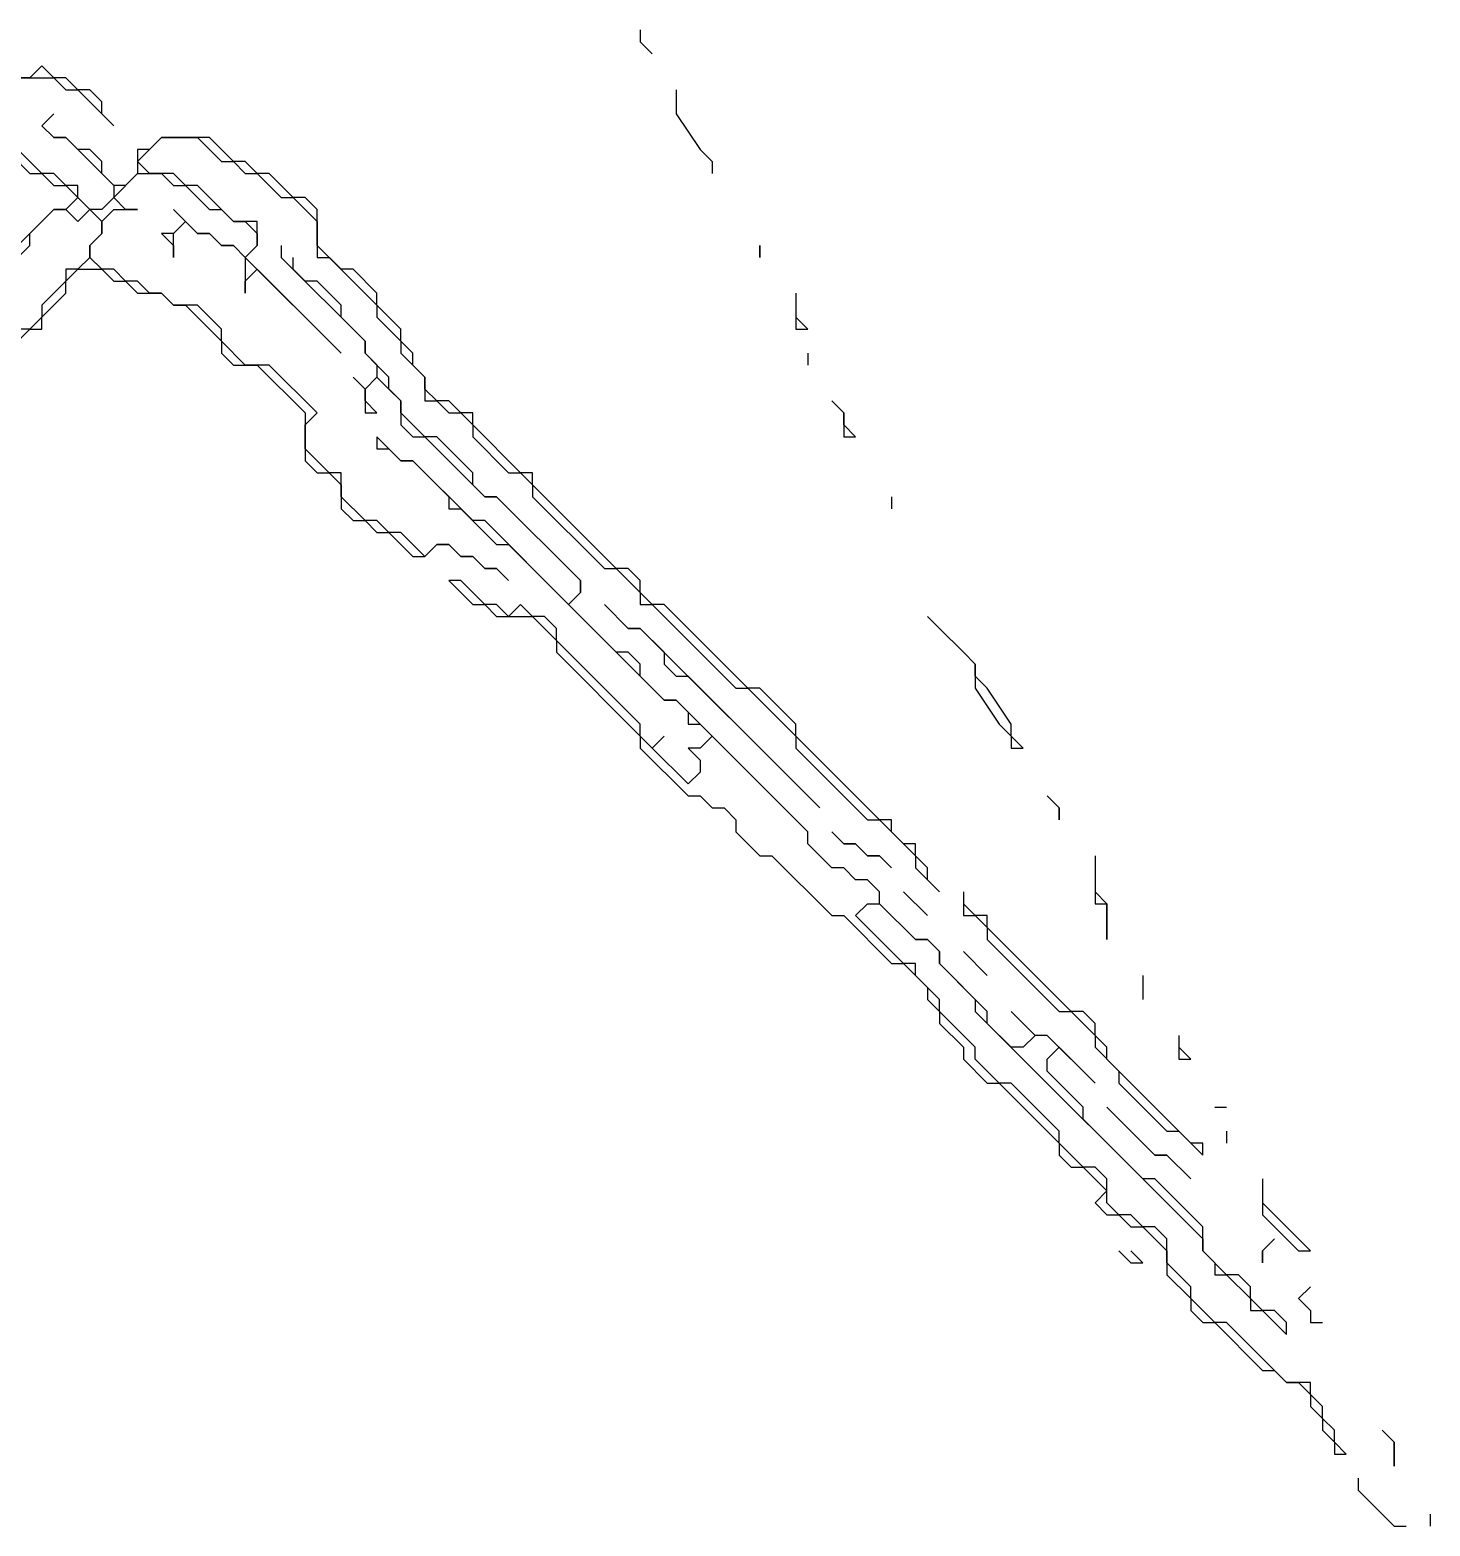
# Model space of a CAD drawing. Header units: metres. Extents: x 76363 to 76886, y 81203 to 81673.
# Drawn here: x 76771.4 to 76818.2, y 81535.4 to 81585.4 of the extents above; entities that cross this region are included whole.
import ezdxf

# ---------------------------------------------------------------- set-up
doc = ezdxf.new("R2010")
doc.units = ezdxf.units.M

msp = doc.modelspace()

# ---------------------------------------------------------------- linework, layer by layer
for points in [[(76791.8, 81585.4, 230.05), (76791.8, 81585, 230.03), (76792.2, 81584.6, 230.01), (76792.2, 81584.6, 230.01), (76791.8, 81585, 230.03)], [(76768.6, 81584.6, 229.64), (76768.2, 81584.2, 229.62), (76766.6, 81584.2, 229.7), (76768.2, 81584.2, 229.62), (76768.6, 81584.6, 229.64), (76769, 81584.2, 229.615), (76770.6, 81584.2, 229.572), (76771, 81583.8, 229.66), (76772.2, 81583.8, 229.59), (76772.6, 81583.4, 229.68), (76773, 81583.4, 229.65), (76774.2, 81582.2, 229.81), (76773.8, 81582.6, 229.78), (76773.8, 81583, 229.74), (76773.4, 81583.4, 229.72), (76773, 81583.4, 229.65), (76772.6, 81583.8, 229.59), (76772.2, 81583.8, 229.59), (76771.8, 81584.2, 229.565), (76771.4, 81583.8, 229.66), (76771, 81583.8, 229.66), (76770.6, 81584.2, 229.572), (76769, 81584.2, 229.615)], [(76793, 81583.4, 230.083), (76793, 81582.6, 230.08), (76793.8, 81581.4, 230.16), (76794.2, 81581, 230.23), (76794.2, 81580.6, 230.175)], [(76772.2, 81582.6, 229.99), (76771.8, 81582.2, 230.36), (76772.2, 81581.8, 230.34), (76772.6, 81581.8, 230.18), (76774.2, 81580.2, 230.455), (76774.2, 81579.8, 230.55), (76773.8, 81579.4, 230.73), (76773.4, 81579.4, 231), (76773, 81579.8, 231.02), (76773, 81580.2, 230.8), (76772.6, 81580.2, 231.03), (76772.2, 81580.6, 230.935), (76771.8, 81580.6, 231.09), (76770.6, 81581.8, 230.98)], [(76770.2, 81574.2, 230.17), (76771.4, 81575.4, 230.21), (76771.8, 81575.4, 230.06), (76771.8, 81575.8, 230.18), (76772.6, 81576.6, 230.087), (76772.6, 81577, 230.205), (76773, 81577.4, 230.18), (76773.8, 81577.4, 230.09), (76774.2, 81577, 229.96), (76774.6, 81577, 230.045), (76775, 81576.6, 230.027), (76775.8, 81576.6, 230.135), (76776.2, 81576.2, 230.06), (76776.6, 81576.2, 230.115), (76777.8, 81575, 230.1), (76777.8, 81574.6, 230.08), (76778.2, 81574.2, 230.105), (76779, 81574.2, 230.29), (76780.6, 81572.6, 230.29), (76780.6, 81571, 230.255), (76781, 81570.6, 230.35), (76781.4, 81570.6, 230.43), (76781.8, 81570.2, 230.37), (76781.8, 81569.4, 230.21), (76782.2, 81569, 230.24), (76782.6, 81569, 230.395), (76783, 81568.6, 230.34), (76783.4, 81568.6, 230.445), (76784.2, 81567.8, 230.485), (76784.6, 81567.8, 230.6), (76785, 81568.2, 230.805), (76785.4, 81568.2, 230.845), (76785.8, 81567.8, 230.692), (76786.2, 81567.8, 230.827), (76786.6, 81567.4, 230.765), (76787, 81567.4, 230.88), (76787.4, 81567, 230.745), (76787, 81567.4, 230.88), (76786.6, 81567.4, 230.765), (76786.2, 81567.8, 230.827), (76785.8, 81567.8, 230.692), (76785.4, 81568.2, 230.845), (76785, 81568.2, 230.805), (76784.6, 81567.8, 230.6), (76783.8, 81568.6, 230.56), (76783.4, 81568.6, 230.445), (76783, 81569, 230.465), (76782.6, 81569, 230.395), (76781.8, 81569.8, 230.39), (76781.8, 81570.6, 230.46), (76781.4, 81570.6, 230.43), (76780.6, 81571.4, 230.265), (76780.6, 81572.2, 230.27), (76781, 81572.6, 230.417), (76779.4, 81574.2, 230.325), (76778.6, 81574.2, 230.21), (76777.8, 81575, 230.1), (76777.8, 81575.4, 230.195), (76777, 81576.2, 230.16), (76776.2, 81576.2, 230.06), (76775.8, 81576.6, 230.135), (76775.4, 81576.6, 230.1), (76775, 81577, 230.12), (76774.6, 81577, 230.045), (76774.2, 81577.4, 230.117), (76773.8, 81577.4, 230.09), (76773.4, 81577.8, 230.32), (76773.4, 81578.2, 230.52), (76773.8, 81578.6, 230.495), (76773.8, 81579, 230.747), (76774.2, 81579.4, 230.61), (76775, 81579.4, 230.65), (76774.6, 81579.4, 230.61), (76774.2, 81579.8, 230.55), (76775, 81580.6, 230.355), (76775.8, 81580.6, 230.58), (76776.2, 81580.2, 230.795), (76776.6, 81580.2, 230.695), (76777.4, 81579.4, 230.985), (76777.8, 81579.4, 230.842), (76778.2, 81579, 230.91), (76778.6, 81579, 230.707), (76779, 81578.6, 230.9), (76779, 81578.2, 230.93), (76778.6, 81577.8, 230.99), (76778.2, 81578.2, 231.045), (76777.8, 81578.2, 231.08), (76777.4, 81578.6, 231.257), (76777, 81578.6, 231.065), (76776.2, 81579.4, 231.025), (76776.6, 81579, 231.045), (76776.2, 81578.6, 230.79), (76775.8, 81578.6, 230.685), (76776.2, 81578.2, 230.63), (76776.2, 81577.8, 230.54), (76776.2, 81578.6, 230.79), (76776.6, 81579, 231.045), (76777, 81578.6, 231.065), (76777.4, 81578.6, 231.257), (76777.8, 81578.2, 231.08), (76778.2, 81578.2, 231.045), (76778.6, 81577.8, 230.99), (76778.6, 81576.6, 230.757), (76778.6, 81577, 230.8), (76779, 81577.4, 231.15), (76781.8, 81574.6, 231.29), (76778.6, 81577.8, 230.99), (76779, 81578.2, 230.93), (76779, 81579, 230.65), (76778.2, 81579, 230.91), (76777, 81580.2, 230.485), (76776.6, 81580.2, 230.695), (76776.2, 81580.6, 230.505), (76775.4, 81580.6, 230.522), (76775, 81581, 230.14), (76775.8, 81581.8, 229.91), (76777, 81581.8, 229.87), (76777.8, 81581, 230.015), (76778.2, 81581, 229.953), (76778.6, 81580.6, 229.995), (76779, 81580.6, 229.995), (76779.8, 81579.8, 230.15), (76780.2, 81579.8, 230.11), (76781, 81579, 230.11), (76781, 81577.8, 230.4), (76781.4, 81577.8, 230.325), (76783, 81576.2, 230.355), (76783, 81575.8, 230.38), (76783.8, 81575, 230.38), (76783.8, 81574.6, 230.41), (76784.6, 81573.8, 230.43), (76784.6, 81573, 230.52), (76785, 81573, 230.52), (76785.4, 81572.6, 230.58), (76785.8, 81572.6, 230.58), (76786.2, 81572.2, 230.56), (76786.2, 81571.8, 230.643), (76787.4, 81570.6, 230.63), (76787.8, 81570.6, 230.63), (76788.2, 81570.2, 230.54), (76788.2, 81569.8, 230.6), (76790.6, 81567.4, 230.485), (76791, 81567.4, 230.48), (76791.8, 81566.6, 230.52), (76791.8, 81566.2, 230.57), (76792.2, 81566.2, 230.54), (76795, 81563.4, 230.68), (76795.4, 81563.4, 230.623), (76797, 81561.8, 230.6), (76797, 81561.4, 230.655), (76799.4, 81559, 230.55), (76799.8, 81559, 230.54), (76801, 81557.8, 230.565), (76801, 81557.4, 230.62), (76801.8, 81556.6, 230.51), (76801.4, 81557, 230.6), (76801.4, 81557.4, 230.54), (76801, 81557.8, 230.565), (76801, 81558.2, 230.53), (76800.6, 81558.2, 230.62), (76800.2, 81558.6, 230.6), (76800.2, 81559, 230.54), (76799.8, 81559, 230.54), (76797, 81561.8, 230.6), (76797, 81562.2, 230.54), (76795.8, 81563.4, 230.6), (76795.4, 81563.4, 230.623), (76792.6, 81566.2, 230.58), (76792.2, 81566.2, 230.54), (76791.8, 81566.6, 230.52), (76791.8, 81567, 230.54), (76791.4, 81567.4, 230.56), (76791, 81567.4, 230.48), (76788.2, 81570.2, 230.54), (76788.2, 81570.6, 230.55), (76787.8, 81570.6, 230.63), (76786.2, 81572.2, 230.56), (76786.2, 81572.6, 230.57), (76785.8, 81572.6, 230.58), (76785.4, 81573, 230.593), (76785, 81573, 230.52), (76784.6, 81573.4, 230.425), (76784.6, 81573.8, 230.43), (76784.2, 81574.2, 230.46), (76784.2, 81574.6, 230.37), (76783.8, 81575, 230.38), (76783.8, 81575.4, 230.35), (76783, 81576.2, 230.355), (76783, 81576.6, 230.3), (76782.2, 81577.4, 230.305), (76781.8, 81577.4, 230.42), (76781, 81578.2, 230.305), (76781, 81579.4, 230.125), (76780.6, 81579.8, 230.123), (76780.2, 81579.8, 230.11), (76779.4, 81580.6, 229.995), (76779, 81580.6, 229.995), (76778.6, 81581, 229.98), (76778.2, 81581, 229.953), (76777.4, 81581.8, 229.86), (76775.8, 81581.8, 229.91), (76775.4, 81581.4, 230.01), (76775, 81581.4, 230.01), (76775, 81580.6, 230.355), (76774.6, 81580.2, 230.42), (76774.2, 81580.2, 230.455), (76773.8, 81580.6, 230.36), (76773.8, 81581, 230.22), (76773.4, 81581.4, 230.14), (76773, 81581.4, 230.24), (76772.6, 81581.8, 230.18), (76772.2, 81581.8, 230.34), (76771.8, 81582.2, 230.36)], [(76770.2, 81581.8, 231.035), (76771.4, 81580.6, 231.25), (76771.8, 81580.6, 231.09), (76772.2, 81580.2, 231.11), (76772.6, 81580.2, 231.03), (76773, 81579.8, 231.02), (76772.6, 81579.4, 231.225), (76772.2, 81579.4, 231.293), (76769.8, 81577, 231.9)], [(76771, 81577.8, 231.63), (76771.4, 81578.2, 231.48), (76771.4, 81578.6, 231.465), (76772.2, 81579.4, 231.293), (76772.6, 81579.4, 231.225), (76773, 81579, 231.095), (76773.4, 81579.4, 231), (76773.8, 81579, 230.747), (76773.8, 81578.6, 230.495), (76773.4, 81578.2, 230.52), (76773.4, 81577.8, 230.32), (76773, 81577.4, 230.18), (76772.6, 81577.4, 230.375), (76772.6, 81577, 230.205), (76771.8, 81576.2, 230.365), (76771.8, 81575.8, 230.18), (76771.4, 81575.4, 230.21), (76771, 81575.4, 230.45)], [(76795.4, 81579, 230.21)], [(76779.8, 81578.2, 230.768), (76779.8, 81577.8, 231.02), (76782.6, 81575, 231.005), (76782.6, 81574.6, 231.02), (76783, 81574.2, 231), (76783, 81573.8, 231.025), (76782.6, 81573.4, 231.085), (76782.2, 81573.8, 231.18), (76782.6, 81573.4, 231.085), (76782.6, 81572.6, 230.935), (76783, 81572.6, 231.05), (76782.6, 81573, 231.07), (76782.6, 81573.4, 231.085), (76783, 81573.8, 231.025), (76783.8, 81573, 230.91), (76783.8, 81572.2, 231.03), (76784.2, 81571.8, 231.205), (76784.6, 81571.8, 231.103), (76786.6, 81569.8, 231.25), (76787, 81569.8, 230.99), (76789.8, 81567, 230.885), (76789.8, 81566.6, 231.07), (76789.4, 81566.2, 231.125), (76786.6, 81569, 231.34), (76786.2, 81569, 231.355), (76784.2, 81571, 231.45), (76783.8, 81571, 231.35), (76783, 81571.8, 231.17), (76783, 81571.4, 231.115), (76783.4, 81571.4, 231.323), (76783.8, 81571, 231.35), (76784.2, 81571, 231.45), (76785.4, 81569.8, 231.49), (76785.4, 81569.4, 231.357), (76785.8, 81569.4, 231.51), (76787, 81568.2, 231.14), (76787.4, 81568.2, 231.223), (76792.6, 81563, 231.38), (76793, 81563, 231.43), (76793.4, 81562.6, 231.495), (76793.4, 81562.2, 231.47), (76793.8, 81562.2, 231.545), (76794.2, 81561.8, 231.53), (76793.8, 81561.4, 231.153), (76793.4, 81561.4, 231.004), (76793.8, 81561, 230.88), (76793.8, 81560.6, 230.79), (76793.4, 81560.2, 230.54), (76792.2, 81561.4, 230.68), (76792.6, 81561.8, 230.96), (76792.2, 81561.4, 230.68), (76791.8, 81561.8, 230.54), (76791.8, 81562.2, 230.755), (76789, 81565, 230.61), (76789, 81565.4, 230.787), (76788.6, 81565.8, 230.765), (76788.2, 81565.8, 230.66), (76787.8, 81566.2, 230.75), (76787.4, 81565.8, 230.5), (76787, 81566.2, 230.52), (76786.6, 81566.2, 230.447), (76785.8, 81567, 230.56), (76785.4, 81567, 230.45), (76786.2, 81566.2, 230.397), (76786.6, 81566.2, 230.447), (76787, 81565.8, 230.425), (76788.2, 81565.8, 230.66), (76789, 81565, 230.61), (76789, 81564.6, 230.52), (76791.8, 81561.8, 230.54), (76791.8, 81561.4, 230.485), (76793.4, 81559.8, 230.44), (76793.8, 81559.8, 230.475), (76794.2, 81559.4, 230.5), (76794.6, 81559.4, 230.655), (76795, 81559, 230.675), (76795, 81558.6, 230.545), (76795.8, 81557.8, 230.49), (76796.2, 81557.8, 230.66), (76798.2, 81555.8, 230.56), (76798.6, 81555.8, 230.675), (76800.2, 81554.2, 230.483), (76800.6, 81554.2, 230.595), (76801.4, 81553.4, 230.48), (76801.4, 81553, 230.39), (76801.8, 81552.6, 230.41), (76801.8, 81552.2, 230.363), (76802.6, 81551.4, 230.35), (76802.6, 81551, 230.295), (76803.4, 81550.2, 230.13), (76803.8, 81550.2, 230.335), (76805.8, 81548.2, 230.043), (76805.8, 81547.8, 229.86), (76806.2, 81547.4, 229.85), (76806.6, 81547.4, 230.083), (76807.4, 81546.6, 230.04), (76807, 81546.2, 229.835), (76807.4, 81545.8, 229.743), (76807.8, 81545.8, 229.883), (76808.2, 81545.4, 229.837), (76808.6, 81545.4, 229.985), (76809.4, 81544.6, 230.028), (76809.4, 81543.8, 229.76), (76810.2, 81543, 229.8), (76810.2, 81542.6, 229.55), (76810.6, 81542.2, 229.61), (76811, 81542.2, 229.74), (76812.6, 81540.6, 229.743), (76813, 81540.6, 229.76), (76813.4, 81540.2, 229.667), (76813.8, 81540.2, 229.663), (76814.2, 81539.8, 229.56), (76814.2, 81539.4, 229.55), (76814.6, 81539, 229.565), (76814.6, 81538.6, 229.475), (76815, 81538.2, 229.57), (76815, 81537.8, 229.47), (76815.4, 81537.8, 229.603), (76815, 81538.2, 229.57), (76815, 81538.6, 229.59), (76814.6, 81539, 229.565), (76814.6, 81539.4, 229.7), (76814.2, 81539.8, 229.56), (76814.2, 81540.2, 229.79), (76813.4, 81540.2, 229.667), (76811.4, 81542.2, 229.887), (76811, 81542.2, 229.74), (76810.2, 81543, 229.8), (76810.2, 81543.4, 229.84), (76809.4, 81544.2, 229.815), (76809.4, 81545, 230.195), (76809, 81545.4, 230.26), (76808.6, 81545.4, 229.985), (76808.2, 81545.8, 230.01), (76807.8, 81545.8, 229.883), (76807.4, 81546.2, 229.95), (76807.4, 81547, 230.295), (76807, 81547.4, 230.283), (76806.6, 81547.4, 230.083), (76805.8, 81548.2, 230.043), (76805.8, 81548.6, 230.19), (76804.2, 81550.2, 230.465), (76803.8, 81550.2, 230.335), (76803, 81551, 230.445), (76803, 81551.4, 230.465), (76801.8, 81552.6, 230.41), (76801.8, 81553, 230.65), (76801, 81553.8, 230.46), (76801, 81554.2, 230.763), (76800.6, 81554.2, 230.595), (76799, 81555.8, 230.71), (76799.4, 81556.2, 230.915), (76799.8, 81556.2, 231.025), (76801, 81555, 231.12), (76801.4, 81555, 231.12), (76801.8, 81554.6, 231.025), (76801.8, 81554.2, 230.96), (76803, 81553, 231.15), (76803, 81552.6, 231.16), (76810.6, 81545, 230.8), (76810.6, 81544.6, 230.595), (76811, 81544.2, 230.575), (76811, 81543.8, 230.52), (76811.4, 81543.8, 230.647), (76812.2, 81543, 230.63), (76812.2, 81542.6, 230.54), (76812.6, 81542.6, 230.655), (76813.4, 81541.8, 230.62), (76813.4, 81542.2, 230.635), (76813, 81542.6, 230.61), (76812.6, 81542.6, 230.655), (76812.2, 81543, 230.63), (76812.2, 81543.4, 230.655), (76811.8, 81543.8, 230.62), (76811.4, 81543.8, 230.647), (76810.6, 81544.6, 230.595), (76810.6, 81545.4, 230.82), (76809, 81547, 230.82), (76808.6, 81547, 230.75), (76806.6, 81549, 230.85), (76806.6, 81549.4, 230.86), (76805.4, 81550.6, 230.91), (76805.4, 81551, 230.935), (76805.8, 81551.4, 230.68), (76807, 81550.2, 230.51), (76805.4, 81551.8, 230.665), (76805, 81551.8, 230.74), (76804.2, 81552.6, 230.857), (76805, 81551.8, 230.74), (76804.6, 81551.4, 231.07), (76804.2, 81551.4, 231.11), (76803.4, 81552.2, 231.15), (76803.4, 81552.6, 231.16), (76801.8, 81554.2, 230.96), (76801.8, 81554.6, 231.025), (76801.4, 81555, 231.12), (76801, 81555, 231.12), (76799.8, 81556.2, 231.025), (76799.8, 81556.6, 231.12), (76799.4, 81557, 231.22), (76799, 81557, 231.22), (76798.6, 81557.4, 231.39), (76798.2, 81557.4, 231.395), (76797.4, 81558.2, 231.28), (76797.4, 81558.6, 231.323), (76793, 81563, 231.43), (76792.6, 81563, 231.38), (76791.8, 81563.8, 231.293), (76791.8, 81564.2, 231.34), (76791.4, 81564.6, 231.35), (76791, 81564.6, 231.257), (76789.4, 81566.2, 231.125), (76789.8, 81566.6, 231.07), (76789.8, 81567, 230.885), (76787, 81569.8, 230.99), (76786.6, 81569.8, 231.25), (76786.2, 81570.2, 231.24), (76786.2, 81570.6, 231.1), (76785, 81571.8, 231.003), (76784.6, 81571.8, 231.103), (76783.8, 81572.6, 230.96), (76783.8, 81573, 230.91), (76783.4, 81573.4, 231.05), (76783.4, 81573.8, 230.87), (76782.6, 81574.6, 231.02), (76782.6, 81575, 231.005), (76781.8, 81575.8, 231.143), (76781.8, 81576.2, 230.845), (76781, 81577, 230.787), (76780.6, 81577, 231.078), (76780.2, 81577.4, 230.965), (76780.2, 81577.8, 230.865)], [(76795.8, 81578.2, 230.18), (76795.8, 81577.8, 230.16), (76795.8, 81578.2, 230.18)], [(76797, 81576.6, 230.18), (76797, 81575.4, 230.2), (76797.4, 81575.4, 230.2), (76797, 81575.8, 230.22)], [(76797.4, 81574.6, 230.24), (76797.4, 81574.2, 230.3)], [(76799, 81571.8, 230.26), (76798.6, 81572.2, 230.285), (76798.6, 81572.6, 230.31), (76798.2, 81573, 230.29), (76798.6, 81572.6, 230.31), (76798.6, 81571.8, 230.27), (76799, 81571.8, 230.26)], [(76799.8, 81570.6, 230.28)], [(76800.2, 81569.8, 230.33), (76800.2, 81569.4, 230.32)], [(76790.6, 81566.2, 230.935), (76791.4, 81565.4, 231.185), (76791.8, 81565.4, 230.953), (76792.6, 81564.6, 231.04), (76792.6, 81564.2, 231.25), (76793, 81563.8, 231.187), (76793.4, 81563.8, 231.057), (76797.8, 81559.4, 231.05), (76791.8, 81565.4, 230.953), (76791.4, 81565.4, 231.185)], [(76801.4, 81565.8, 230.45), (76801.8, 81565.4, 230.433), (76802.6, 81564.6, 230.43), (76803, 81564.2, 230.38), (76803, 81563.4, 230.42), (76803.8, 81562.2, 230.515), (76804.2, 81561.8, 230.4), (76804.2, 81561.4, 230.4), (76804.6, 81561.4, 230.4), (76804.2, 81561.8, 230.4), (76804.2, 81562.2, 230.44), (76803.4, 81563.4, 230.42), (76803, 81563.8, 230.435), (76803, 81564.2, 230.38), (76802.6, 81564.6, 230.43)], [(76805.4, 81559.8, 230.33), (76805.8, 81559.4, 230.31), (76805.8, 81559, 230.29), (76805.8, 81559.4, 230.31), (76805.4, 81559.8, 230.33)], [(76798.2, 81558.6, 231.03), (76798.6, 81558.2, 231.1), (76799, 81558.2, 230.97), (76799.4, 81557.8, 231.073), (76799.8, 81557.8, 230.95), (76800.2, 81557.4, 230.93), (76799.8, 81557.8, 230.95), (76799.4, 81557.8, 231.073), (76799, 81558.2, 230.97), (76798.6, 81558.2, 231.1)], [(76807, 81557.8, 230.23), (76807, 81556.2, 230.24), (76807.4, 81556.2, 230.24), (76807.4, 81555.4, 230.205), (76807.4, 81555, 230.18), (76807.4, 81556.2, 230.24), (76807, 81556.6, 230.253)], [(76800.6, 81556.6, 230.917), (76801.4, 81555.8, 230.7)], [(76802.6, 81556.6, 230.43), (76802.6, 81555.8, 230.467), (76803, 81555.8, 230.425), (76803.4, 81555.4, 230.37), (76803.4, 81555, 230.43), (76805.8, 81552.6, 230.24), (76806.2, 81552.6, 230.165), (76807, 81551.8, 230.2), (76807, 81551.4, 230.255), (76807.8, 81550.6, 230.22), (76807.8, 81550.2, 230.2), (76809.4, 81548.6, 230.2), (76809.8, 81548.6, 230.153), (76810.6, 81547.8, 230.24), (76810.6, 81548.2, 230.22), (76810.2, 81548.2, 230.26), (76807.4, 81551, 230.165), (76807.4, 81551.4, 230.185), (76807, 81551.8, 230.2), (76807, 81552.2, 230.14), (76806.6, 81552.6, 230.155), (76806.2, 81552.6, 230.165), (76803.4, 81555.4, 230.37), (76803.4, 81555.8, 230.385), (76803, 81555.8, 230.425), (76802.6, 81556.2, 230.433)], [(76802.6, 81554.6, 230.8), (76803.4, 81553.8, 230.75)], [(76808.6, 81553.8, 230.2), (76808.6, 81553, 230.17)], [(76809.8, 81551.8, 230.11), (76809.8, 81551, 230.127), (76810.2, 81551, 230.15), (76809.8, 81551.4, 230.095)], [(76807.4, 81549.4, 230.625), (76809, 81547.8, 230.555), (76809.4, 81547.8, 230.4), (76810.2, 81547, 230.58), (76809.4, 81547.8, 230.4), (76809, 81547.8, 230.555)], [(76811, 81549.4, 230.07), (76811.4, 81549.4, 230.07)], [(76811.4, 81548.6, 230.12), (76811.4, 81548.2, 230.11)], [(76811.4, 81547, 230.05)], [(76812.6, 81547, 230.04), (76812.6, 81545.8, 230.087), (76813.8, 81544.6, 230.09), (76814.2, 81544.6, 230.08), (76813, 81545.8, 230.105), (76812.6, 81546.2, 230.09)], [(76811.8, 81546.2, 230.165)], [(76813, 81545, 230.11), (76812.6, 81544.6, 230.245), (76812.6, 81544.2, 230.45), (76812.6, 81544.6, 230.245)], [(76807.8, 81544.6, 229.535), (76808.2, 81544.2, 229.55), (76808.6, 81544.2, 229.71), (76808.2, 81544.6, 229.72)], [(76814.2, 81543.4, 230.11), (76813.8, 81543, 230.33), (76814.2, 81542.6, 230.34), (76814.2, 81542.2, 230.44), (76814.6, 81542.2, 230.405)], [(76816.2, 81539.8, 230.48)], [(76816.6, 81538.6, 230.31), (76817, 81538.2, 230.365), (76817, 81537.4, 230.035), (76817, 81538.2, 230.365)], [(76815.8, 81537, 229.59), (76815.8, 81536.6, 229.535), (76817, 81535.4, 229.36), (76817.4, 81535.4, 229.475)], [(76818.2, 81535.8, 229.84), (76818.2, 81535.4, 229.76)]]:
    msp.add_polyline3d(points)

doc.saveas('drawing.dxf')
